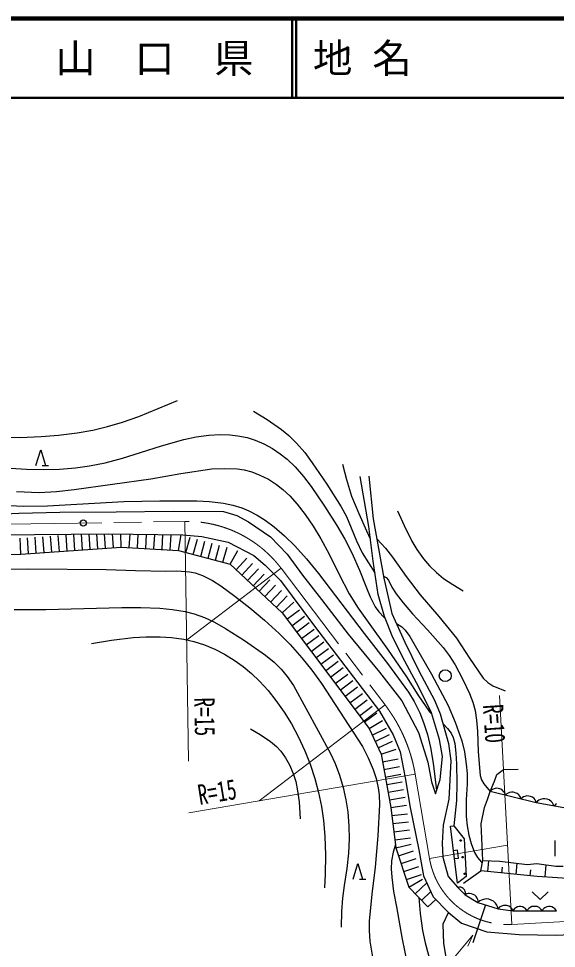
# Model space of a CAD drawing. Units: millimetres, scale not verified. Extents: x 40000 to 680000, y 20000 to 380000.
# Drawn here: x 333188 to 401156, y 262550 to 380000 of the extents above; entities that cross this region are included whole.
import ezdxf
from ezdxf.enums import TextEntityAlignment as Align

# ---------------------------------------------------------------- set-up
doc = ezdxf.new("R2010")
doc.units = ezdxf.units.MM
doc.header["$LTSCALE"] = 1000
doc.linetypes.add('CHAIN', pattern=[18.5, 12, -1.5, 3.5, -1.5])
for name, color, linetype, lineweight in [('M-BGD', 7, 'Continuous', 25), ('M-BMK', 2, 'CHAIN', 13), ('M-BMK-HTXT', 7, 'Continuous', 13), ('M-BMK-SRVR', 3, 'Continuous', 25), ('M-STR-HTXT', 7, 'Continuous', 13), ('M-TTL', 2, 'Continuous', 140), ('M-TTL-LINE', 7, 'Continuous', 50)]:
    doc.layers.add(name, color=color, linetype=linetype, lineweight=lineweight)
doc.layers.add('M-TTL-TXT', color=7, linetype='Continuous')
doc.styles.add('ＭＳ ゴシック', font='')
doc.styles.get('ＭＳ ゴシック').set_extended_font_data('MS Gothic')

msp = doc.modelspace()

# ---------------------------------------------------------------- linework, layer by layer
at = {"layer": 'M-BGD'}
for p, q in [((335383, 323539), (335983, 325540)), ((335983, 325540), (336584, 323539)), ((336184, 323539), (336984, 323539)), ((377432, 315831), (376344, 322165)), ((377432, 322219), (378004, 316805)), ((324371, 317125), (333210, 317533)), ((333210, 317533), (338388, 317642)), ((338388, 317642), (345539, 317695)), ((345539, 317695), (352725, 317799)), ((352725, 317799), (359064, 317744)), ((359064, 317744), (360751, 317227)), ((360751, 317227), (362247, 316438)), ((362247, 316438), (365011, 314551)), ((378004, 316805), (379337, 309323)), ((328716, 314757), (344522, 314920)), ((340296, 312834), (340155, 314830)), ((341269, 312903), (341129, 314885)), ((342243, 312972), (342107, 314895)), ((343216, 313041), (343084, 314905)), ((344189, 313109), (344062, 314916)), ((344522, 314920), (353928, 314783)), ((345163, 313178), (345040, 314913)), ((346136, 313247), (346125, 314897)), ((347174, 313187), (347271, 314880)), ((348212, 313128), (348311, 314865)), ((349250, 313069), (349352, 314850)), ((350288, 313009), (350392, 314835)), ((351326, 312950), (351433, 314820)), ((352364, 312891), (352473, 314805)), ((353402, 312831), (353718, 314786)), ((353928, 314783), (356343, 314579)), ((377991, 311481), (377432, 315831)), ((333482, 312354), (333391, 314352)), ((334456, 312422), (334315, 314418)), ((335429, 312491), (335288, 314487)), ((336402, 312560), (336262, 314555)), ((337376, 312628), (337235, 314624)), ((338349, 312697), (338208, 314693)), ((339323, 312766), (339182, 314761)), ((354336, 312579), (354857, 314511)), ((355270, 312327), (355791, 314259)), ((356204, 312075), (356726, 314007)), ((356343, 314579), (359676, 313865)), ((357139, 311823), (357660, 313755)), ((359676, 313865), (362906, 312165)), ((365011, 314551), (367119, 312341)), ((333482, 312354), (346136, 313247)), ((346136, 313247), (353402, 312831)), ((353402, 312831), (359941, 311067)), ((358073, 311571), (358594, 313502)), ((359007, 311319), (359528, 313250)), ((359941, 311067), (360914, 312815)), ((313138, 311938), (333482, 312354)), ((360668, 310386), (362035, 311847)), ((362906, 312165), (364335, 310940)), ((367119, 312341), (369058, 309688)), ((378617, 307264), (377991, 311481)), ((359941, 311067), (366480, 304943)), ((361394, 309706), (362762, 311166)), ((362121, 309026), (363488, 310486)), ((364335, 310940), (366273, 309002)), ((362848, 308345), (364215, 309805)), ((363574, 307665), (364942, 309125)), ((366273, 309002), (370598, 303263)), ((369058, 309688), (371484, 306610)), ((379337, 309323), (379881, 306902)), ((364301, 306984), (365668, 308444)), ((365027, 306304), (366395, 307764)), ((365754, 305623), (367121, 307084)), ((371484, 306610), (374851, 302256)), ((379433, 304462), (378617, 307264)), ((379881, 306902), (380370, 304837)), ((366480, 304943), (367969, 306279)), ((366480, 304943), (377483, 290308)), ((367092, 304130), (368691, 305332)), ((367703, 303317), (369302, 304519)), ((380495, 301813), (379433, 304462)), ((380370, 304837), (382003, 301232)), ((368314, 302504), (369913, 303706)), ((370598, 303263), (378812, 292500)), ((368926, 301691), (370525, 302893)), ((369537, 300878), (371136, 302080)), ((374851, 302256), (378817, 297437)), ((370148, 300065), (371747, 301267)), ((382019, 298848), (380495, 301813)), ((382003, 301232), (383787, 297609)), ((370759, 299251), (372358, 300454)), ((371371, 298438), (372970, 299640)), ((371982, 297625), (373581, 298827)), ((383775, 295533), (382019, 298848)), ((372593, 296812), (374192, 298014)), ((373204, 295999), (374803, 297201)), ((378817, 297437), (381634, 293823)), ((383787, 297609), (385760, 293902)), ((373816, 295186), (375415, 296388)), ((374427, 294373), (376026, 295575)), ((385353, 292296), (383775, 295533)), ((375038, 293560), (376637, 294762)), ((375649, 292747), (377248, 293949)), ((381634, 293823), (383728, 289811)), ((385760, 293902), (386462, 292174)), ((376261, 291934), (377860, 293136)), ((378812, 292500), (380506, 289532)), ((376872, 291121), (378471, 292323)), ((377483, 290308), (379197, 291339)), ((386371, 288958), (385353, 292296)), ((386462, 292174), (387536, 288437)), ((377483, 290308), (378993, 287090)), ((377861, 289503), (379672, 290353)), ((378238, 288699), (380049, 289549)), ((380506, 289532), (381391, 287389)), ((383728, 289811), (384897, 286091)), ((386780, 286809), (386371, 288958)), ((378616, 287894), (380427, 288744)), ((387536, 288437), (387808, 286261)), ((378993, 287090), (380898, 287701)), ((378993, 287090), (380239, 280343)), ((381391, 287389), (382037, 284090)), ((386480, 283870), (386780, 286809)), ((379171, 286126), (381138, 286489)), ((379349, 285162), (381316, 285525)), ((384897, 286091), (385375, 283593)), ((387808, 286261), (387556, 281408)), ((379527, 284198), (381494, 284562)), ((393322, 283688), (393621, 284531)), ((393621, 284531), (394465, 285130)), ((394465, 285130), (396315, 285211)), ((379705, 283235), (381672, 283598)), ((382037, 284090), (382691, 280360)), ((385375, 283593), (385882, 282075)), ((385882, 282075), (386480, 283870)), ((392805, 282385), (393322, 283688)), ((379883, 282271), (381850, 282634)), ((392437, 281364), (392805, 282385)), ((392951, 282554), (392786, 282389)), ((398611, 280944), (392805, 282385)), ((393096, 282642), (392951, 282554)), ((393281, 282720), (393096, 282642)), ((393542, 282779), (393281, 282720)), ((393785, 282760), (393542, 282779)), ((394018, 282702), (393785, 282760)), ((394241, 282605), (394018, 282702)), ((394446, 282431), (394241, 282605)), ((394572, 282276), (394446, 282431)), ((394660, 282130), (394572, 282276)), ((394728, 281907), (394660, 282130)), ((394892, 282073), (394728, 281907)), ((395038, 282160), (394892, 282073)), ((395222, 282238), (395038, 282160)), ((395484, 282297), (395222, 282238)), ((395727, 282278), (395484, 282297)), ((395960, 282220), (395727, 282278)), ((396183, 282123), (395960, 282220)), ((396387, 281949), (396183, 282123)), ((396513, 281794), (396387, 281949)), ((380061, 281307), (382028, 281670)), ((387556, 281408), (386842, 278109)), ((392083, 280330), (392437, 281364)), ((396601, 281649), (396513, 281794)), ((396669, 281425), (396601, 281649)), ((396834, 281591), (396669, 281425)), ((396979, 281678), (396834, 281591)), ((397164, 281756), (396979, 281678)), ((397426, 281815), (397164, 281756)), ((397668, 281796), (397426, 281815)), ((397901, 281738), (397668, 281796)), ((398125, 281641), (397901, 281738)), ((398329, 281467), (398125, 281641)), ((398455, 281312), (398329, 281467)), ((398543, 281167), (398455, 281312)), ((398611, 280944), (398543, 281167)), ((398768, 281149), (398591, 280947)), ((403019, 280138), (398611, 280944)), ((398929, 281260), (398768, 281149)), ((399135, 281362), (398929, 281260)), ((399431, 281449), (399135, 281362)), ((399711, 281444), (399431, 281449)), ((399982, 281395), (399711, 281444)), ((400246, 281300), (399982, 281395)), ((400492, 281114), (400246, 281300)), ((400649, 280946), (400492, 281114)), ((400760, 280785), (400649, 280946)), ((400854, 280534), (400760, 280785)), ((401023, 280727), (400854, 280534)), ((401177, 280833), (401023, 280727)), ((380239, 280343), (382216, 280646)), ((380239, 280343), (380861, 275257)), ((380363, 279326), (382349, 279569)), ((382691, 280360), (383779, 275020)), ((391647, 278289), (392083, 280330)), ((380488, 278309), (382473, 278552)), ((380612, 277291), (382598, 277535)), ((386842, 278109), (386706, 275864)), ((387778, 277996), (388191, 278039)), ((388646, 270791), (387778, 277996)), ((388191, 278039), (389514, 276412)), ((391838, 273663), (391647, 278289)), ((380737, 276274), (382722, 276517)), ((389514, 276412), (389731, 271638)), ((400975, 276181), (400975, 274181)), ((380861, 275257), (382813, 275697)), ((380861, 275257), (382522, 270275)), ((381194, 274261), (383091, 274893)), ((383779, 275020), (384371, 271698)), ((386706, 275864), (386808, 274058)), ((388649, 274950), (388153, 274890)), ((388769, 273957), (388649, 274950)), ((381526, 273264), (383424, 273897)), ((386808, 274058), (387488, 271644)), ((388272, 273897), (388769, 273957)), ((391593, 272330), (391838, 273663)), ((391838, 273663), (393990, 273580)), ((375463, 271280), (376063, 273280)), ((376063, 273280), (376663, 271280)), ((381858, 272268), (383756, 272900)), ((392486, 272244), (392620, 273633)), ((393990, 273580), (397476, 273154)), ((394273, 272072), (394343, 272800)), ((396059, 271899), (396195, 273311)), ((397476, 273154), (398667, 273282)), ((398667, 273282), (401090, 272942)), ((399731, 271570), (399841, 273117)), ((401090, 272942), (402025, 272942)), ((382190, 271271), (384088, 271904)), ((384371, 271698), (385596, 269045)), ((387488, 271644), (388678, 270249)), ((389731, 271638), (388646, 270791)), ((389416, 270806), (391593, 272330)), ((398739, 271641), (391593, 272330)), ((397846, 271727), (397917, 272468)), ((404691, 271216), (398739, 271641)), ((376263, 271280), (377063, 271280)), ((382522, 270275), (384235, 271308)), ((382522, 270275), (384910, 267784)), ((383318, 269444), (384769, 270835)), ((388825, 270289), (388678, 270249)), ((388678, 270249), (389631, 269331)), ((388935, 270291), (388825, 270289)), ((389064, 270275), (388935, 270291)), ((389231, 270222), (389064, 270275)), ((389361, 270133), (389231, 270222)), ((384114, 268614), (385279, 269731)), ((385596, 269045), (387534, 267106)), ((389473, 270025), (389361, 270133)), ((389568, 269897), (389473, 270025)), ((389626, 269733), (389568, 269897)), ((389615, 269347), (389649, 269494)), ((389647, 269605), (389626, 269733)), ((389828, 269433), (389631, 269331)), ((389631, 269331), (391229, 268345)), ((389649, 269494), (389647, 269605)), ((389985, 269470), (389828, 269433)), ((390174, 269487), (389985, 269470)), ((390428, 269464), (390174, 269487)), ((390642, 269377), (390428, 269464)), ((390836, 269257), (390642, 269377)), ((391010, 269105), (390836, 269257)), ((391144, 268888), (391010, 269105)), ((398106, 269706), (399106, 268746)), ((399106, 268746), (400106, 269706)), ((384910, 267784), (385904, 268737)), ((392155, 267931), (390576, 263262)), ((391214, 268712), (391144, 268888)), ((391251, 268555), (391214, 268712)), ((391466, 268552), (391229, 268345)), ((391229, 268345), (393780, 267528)), ((391248, 268333), (391251, 268555)), ((391670, 268657), (391466, 268552)), ((391925, 268746), (391670, 268657)), ((392283, 268801), (391925, 268746)), ((392608, 268754), (392283, 268801)), ((392917, 268655), (392608, 268754)), ((393209, 268505), (392917, 268655)), ((393468, 268252), (393209, 268505)), ((393624, 268032), (393468, 268252)), ((393729, 267828), (393624, 268032)), ((393801, 267522), (393729, 267828)), ((394045, 267801), (393917, 267703)), ((394210, 267895), (394045, 267801)), ((394450, 267980), (394210, 267895)), ((394681, 267988), (394450, 267980)), ((394908, 267960), (394681, 267988)), ((395129, 267893), (394908, 267960)), ((395341, 267751), (395129, 267893)), ((396227, 267795), (396011, 267686)), ((396443, 267831), (396227, 267795)), ((396659, 267831), (396443, 267831)), ((396875, 267795), (396659, 267831)), ((397091, 267686), (396875, 267795)), ((398059, 267823), (397831, 267709)), ((398287, 267861), (398059, 267823)), ((398515, 267861), (398287, 267861)), ((398743, 267823), (398515, 267861)), ((398971, 267709), (398743, 267823)), ((399927, 267795), (399711, 267687)), ((400144, 267831), (399927, 267795)), ((400360, 267831), (400144, 267831)), ((400576, 267795), (400360, 267831)), ((400792, 267687), (400576, 267795)), ((387531, 267110), (386796, 265626)), ((387534, 267106), (389167, 265746)), ((393917, 267703), (393780, 267528)), ((393780, 267528), (395650, 267290)), ((395477, 267619), (395341, 267751)), ((395576, 267491), (395477, 267619)), ((395665, 267289), (395576, 267491)), ((395759, 267470), (395650, 267290)), ((395650, 267290), (401160, 267290)), ((395867, 267578), (395759, 267470)), ((396011, 267686), (395867, 267578)), ((397235, 267578), (397091, 267686)), ((397343, 267470), (397235, 267578)), ((397451, 267290), (397343, 267470)), ((397565, 267480), (397451, 267290)), ((397679, 267594), (397565, 267480)), ((397831, 267709), (397679, 267594)), ((399123, 267594), (398971, 267709)), ((399237, 267480), (399123, 267594)), ((399351, 267290), (399237, 267480)), ((399459, 267470), (399351, 267290)), ((399567, 267578), (399459, 267470)), ((399711, 267687), (399567, 267578)), ((400936, 267579), (400792, 267687)), ((401044, 267470), (400936, 267579)), ((401152, 267290), (401044, 267470)), ((386796, 265626), (386898, 263177)), ((389167, 265746), (392364, 264624)), ((392364, 264624), (396445, 264318)), ((396445, 264318), (401082, 264232)), ((401082, 264232), (404108, 264368)), ((386898, 263177), (387340, 260422))]:
    msp.add_line(p, q, dxfattribs=at)
for points in [[(330771, 327108), (333371, 327098), (336021, 327195), (338222, 327367), (340611, 327668), (342581, 328024), (344415, 328459), (346328, 329028), (348402, 329758), (353255, 331741)], [(362887, 330413), (364610, 329354), (366422, 328102), (367342, 327346), (368318, 326389), (369350, 325176), (370308, 323885), (372141, 321191), (373973, 318319), (374624, 317086), (375232, 315692), (375904, 314018), (376615, 312527), (378214, 309980)], [(332166, 323217), (334188, 323076), (336390, 323029), (338371, 323093), (340369, 323260), (342156, 323510), (344123, 323900), (346313, 324476), (348601, 325184), (351264, 326047), (354068, 326841), (355639, 327163), (357228, 327376), (358632, 327455), (359878, 327424), (360876, 327317), (362055, 327079), (363088, 326753), (364197, 326275), (365259, 325691), (366264, 325012), (367114, 324335), (368132, 323364), (369195, 322166), (370174, 320897), (371867, 318403), (373398, 315971), (374397, 314246), (375281, 312504), (376261, 310321), (377157, 308080), (377611, 306953), (378253, 305711), (378711, 305075), (379390, 304340), (379544, 304185)], [(332905, 320271), (335770, 320133), (337968, 320268), (340203, 320512), (349880, 321857), (353685, 322553), (357625, 323139), (359227, 323184), (360862, 323127), (361707, 322995), (362675, 322734), (363695, 322344), (364772, 321804), (365785, 321159), (366584, 320525), (367458, 319699), (368400, 318657), (369399, 317379), (370421, 315897), (371389, 314286), (372423, 312344), (373639, 309844), (374970, 307342), (376093, 305546), (377351, 303741), (379801, 300360), (382210, 296862), (383645, 294589), (385128, 292454), (385404, 292128)], [(374132, 323736), (374618, 321792), (375261, 319695), (376169, 317474), (377173, 315285), (377631, 314283)], [(331019, 318523), (333847, 318430), (336848, 318438), (346497, 319016), (351042, 319096), (355718, 319073), (357321, 318985), (359063, 318773), (360245, 318532), (361396, 318193), (362281, 317841), (363346, 317293), (364363, 316646), (365491, 315796), (366793, 314657), (368080, 313387), (369560, 311758), (371089, 309911), (376866, 302315), (379810, 298525), (382459, 294934), (383176, 293729), (383889, 292292), (384369, 291099), (384847, 289571), (385233, 287939), (385580, 285968), (386019, 282487)], [(381092, 317806), (381896, 315969), (382878, 314000), (383526, 312920), (384345, 311775), (385130, 310857), (385990, 310015), (386890, 309286), (388049, 308502), (389381, 307698)], [(378454, 314280), (379542, 313106), (380456, 311969), (382185, 309512), (383956, 307194), (386289, 304483), (388531, 301720), (390155, 299208), (391903, 296702), (392478, 296158), (393102, 295736), (394659, 295105)], [(330572, 310447), (334439, 310510), (344240, 310430), (347957, 310267), (351775, 310207), (353201, 310234), (354798, 310138), (355500, 309995), (356434, 309660), (357684, 309003), (358740, 308337), (360525, 307051), (362404, 305562), (364251, 304027), (366113, 302345), (367522, 300918), (368991, 299272), (370246, 297710), (371458, 296019), (376668, 288040), (377379, 286606), (377983, 285137), (378365, 283993), (378643, 282824), (378760, 281935), (378798, 280738), (378584, 276779), (378260, 272798), (377827, 269406), (377493, 265984), (377477, 264784), (377565, 263480), (378082, 260449)], [(379294, 309564), (379651, 309381), (379921, 309051), (380370, 308172), (380915, 307338), (381788, 306184), (382969, 304823), (384879, 302796), (386858, 300542), (387602, 299546), (388349, 298367), (389298, 296600), (390164, 294763), (390590, 293642), (390871, 292583), (391060, 291396), (391163, 289994), (391264, 287397), (391501, 284401), (391697, 283853), (391994, 283345), (392805, 282385)], [(332638, 305351), (336636, 305365), (346227, 305618), (348626, 305626), (351055, 305530), (352658, 305368), (354233, 305094), (355388, 304798), (356677, 304338), (357934, 303750), (359332, 302966), (361733, 301433), (364400, 299602), (365479, 298721), (366383, 297832), (367130, 296913), (367912, 295764), (372585, 287169), (373178, 285908), (373751, 284416), (374211, 282879), (374561, 281313), (374789, 279804), (374942, 278006), (374971, 276401), (374893, 274597), (374685, 272656), (374338, 270478), (374107, 268896), (373977, 267193), (373965, 265228)], [(380926, 303608), (381601, 303172), (382053, 302761), (382645, 301952), (383153, 301080), (385363, 297186), (387463, 293236), (388358, 291109), (389222, 288767), (389532, 287401), (389766, 285826), (389866, 284629), (389868, 283336), (389761, 281338), (389761, 279210), (389874, 278016), (390092, 276838), (390367, 275802), (390796, 274674), (391171, 274051), (391681, 273433), (391776, 273326)], [(342381, 301072), (344944, 301486), (347667, 301816), (349280, 301918), (351097, 301923), (352502, 301831), (354088, 301605), (355335, 301321), (356671, 300896), (357970, 300356), (359227, 299712), (360435, 298972), (361586, 298146), (362627, 297284), (363642, 296309), (364720, 295122), (365717, 293867), (366753, 292387), (367663, 290897), (368524, 289305), (369375, 287492), (370043, 285821), (370647, 283999), (371109, 282256), (371469, 280487), (371728, 278700), (371898, 276724), (371960, 274325), (371920, 271924), (371859, 270182)], [(362476, 290277), (363711, 289579), (365043, 288690), (365793, 288040), (366335, 287445), (366925, 286630), (367423, 285747), (367901, 284626), (368206, 283635), (368454, 282461), (368634, 281072), (368787, 278901)], [(386827, 290903), (387406, 290340), (387859, 289726), (388105, 289196), (388318, 288429), (388464, 287196), (388512, 285858), (388563, 283443), (388511, 281242), (388191, 278039)], [(380811, 275666), (380519, 274707), (380316, 273612), (380275, 272610), (380336, 271546), (380581, 269759), (380961, 267796), (381675, 263722), (382541, 259417), (383525, 256533)], [(383768, 268975), (383927, 266978), (384216, 264809), (384557, 263247), (385004, 261707), (385686, 259817), (386405, 258130), (388832, 253314)]]:
    msp.add_lwpolyline(points, dxfattribs=at)
for centre, radius in [((387109, 296995), 750), ((389065, 276185), 100), ((389319, 274078), 100), ((389573, 271972), 100)]:
    msp.add_circle(centre, radius, dxfattribs=at)
at = {"layer": 'M-BMK'}
for p, q in [((313229, 315847), (354185, 316490)), ((366359, 310576), (379506, 293306)), ((383309, 284546), (385123, 273894)), ((395528, 265585), (405602, 266135))]:
    msp.add_line(p, q, dxfattribs=at)
for centre, radius, start, end in [((354421, 301488), 15003, 37.28042, 90.89876), ((363589, 281189), 20005, 9.66047, 37.28042), ((394983, 275573), 10002, 189.66045, 273.12075)]:
    msp.add_arc(centre, radius, start, end, dxfattribs=at)
at = {"layer": 'M-BMK-HTXT'}
for p, q in [((354661, 286192), (354185, 316490)), ((354421, 301488), (366359, 310576)), ((393951, 294493), (395528, 265585)), ((363589, 281189), (379506, 293306)), ((354689, 279674), (383309, 284546)), ((394983, 275573), (385123, 273894))]:
    msp.add_line(p, q, dxfattribs=at)
at = {"layer": 'M-BMK-SRVR'}
msp.add_circle((341369, 316289), 403, dxfattribs=at)
at = {"layer": 'M-STR-HTXT'}
for q in [(370834, 240532), (389972, 262817)]:
    msp.add_line((390611, 264239), q, dxfattribs=at)
at = {"layer": 'M-TTL'}
msp.add_line((680000, 380000), (40000, 380000), dxfattribs=at)
at = {"layer": 'M-TTL-LINE'}
for p, q in [((367750, 380000), (367750, 370000)), ((368250, 380000), (368250, 370000)), ((40000, 370000), (680000, 370000))]:
    msp.add_line(p, q, dxfattribs=at)

# ---------------------------------------------------------------- texts
at = {"layer": 'M-BMK-HTXT', "style": 'ＭＳ ゴシック', "width": 0.7}
for s, rotation, p in [('R=15', 271.001, (354620, 294216)), ('R=10', 273.901, (391092, 293248)), ('R=15', 9.401, (356202, 279900))]:
    msp.add_text(s, height=2566, rotation=rotation, dxfattribs=at).set_placement(p, align=Align.BOTTOM_LEFT)
at = {"layer": 'M-TTL-TXT', "style": 'ＭＳ ゴシック'}
msp.add_text('山\u3000口\u3000県', height=3666, dxfattribs=at).set_placement((350375, 375000), align=Align.MIDDLE_CENTER)
msp.add_text('地 名', height=3666, dxfattribs=at).set_placement((370380, 375000), align=Align.MIDDLE_LEFT)

doc.saveas('drawing.dxf')
